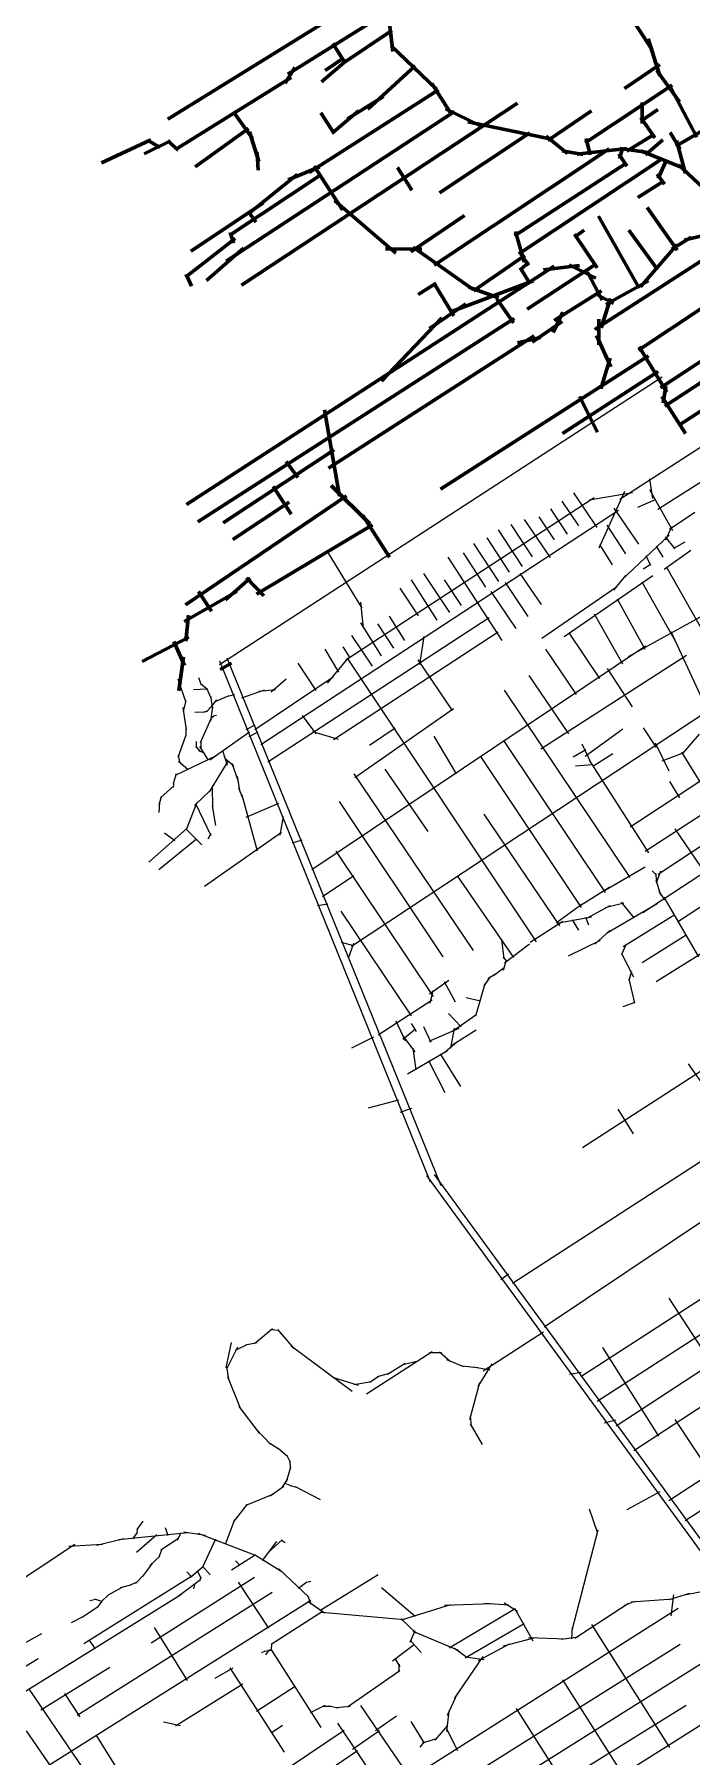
# Model space of a CAD drawing. Header units: inches. Extents: x 723419 to 759401, y 6910722 to 6968430.
# Drawn here: x 731647 to 733260, y 6948636 to 6952862 of the extents above; entities that cross this region are included whole.
import ezdxf

# ---------------------------------------------------------------- set-up
doc = ezdxf.new("R2010")
doc.units = ezdxf.units.IN
doc.header["$MEASUREMENT"] = 0
doc.layers.add('Linhas Axiais - Biguacu', color=4, linetype='Continuous', lineweight=60)
doc.layers.add('Linhas Axiais - Sao Jose', color=5, linetype='Continuous', lineweight=60)

msp = doc.modelspace()

# ---------------------------------------------------------------- linework, layer by layer
at = {"layer": 'Linhas Axiais - Biguacu'}
for p, q in [((731974.8, 6952654), (732472.1, 6952963)), ((732521, 6952921.8), (732269, 6952764.6)), ((732512.3, 6952944.4), (732527, 6952820.6)), ((732523.8, 6952872.2), (732402, 6952789.6)), ((733119.3, 6952892.1), (733163, 6952824)), ((732379.7, 6952840), (732410.7, 6952791.2)), ((732521.4, 6952835.2), (732633.7, 6952728.1)), ((733153.1, 6952851.1), (733181.5, 6952760.5)), ((732351.2, 6952746), (732413.1, 6952798.3)), ((732360.7, 6952773.7), (732406.7, 6952805.1)), ((732581.6, 6952785.2), (732465.2, 6952678.7)), ((733095.5, 6952729.4), (733181.5, 6952788.3)), ((731993.2, 6952579.6), (732276.9, 6952756.6)), ((732262, 6952742.4), (732285.9, 6952781.4)), ((733174.2, 6952773.8), (733230, 6952697.1)), ((732638.9, 6952725.8), (732321.4, 6952523.4)), ((732415.5, 6952654.9), (732503.9, 6952709.8)), ((732622.6, 6952741.6), (732667.9, 6952669.4)), ((732998.3, 6952595.8), (733211.9, 6952737.3)), ((733272.8, 6952609.7), (733209.3, 6952730.7)), ((732678.2, 6952673.4), (732117.8, 6952305.9)), ((732134.4, 6952672.9), (732182.3, 6952606.4)), ((732155.5, 6952247.1), (732832.2, 6952693.2)), ((732350.1, 6952669.8), (732382.5, 6952618.9)), ((732377.5, 6952619.5), (732442.3, 6952674.7)), ((732740.5, 6952638.4), (732656, 6952679.7)), ((733013.9, 6952674.6), (732906.8, 6952601.5)), ((733135.3, 6952649.5), (733177, 6952677.6)), ((733135.3, 6952658.1), (733169.4, 6952608.5)), ((733138.6, 6952695.5), (733138.9, 6952643.3)), ((732041.8, 6952537), (732172.4, 6952630.9)), ((732174.7, 6952623.3), (732197.9, 6952550.5)), ((732640.9, 6952473.4), (732863.1, 6952621)), ((732919.9, 6952604.3), (732711.1, 6952647.5)), ((733100.6, 6952575.8), (733168.7, 6952617.8)), ((733207.2, 6952621.8), (733232.2, 6952580.5)), ((733221.1, 6952587.7), (733301.3, 6952634.5)), ((731811.6, 6952546.9), (731933, 6952603.8)), ((731916.4, 6952569.4), (731980.6, 6952600.8)), ((731955.5, 6952584.6), (731924.7, 6952602.5)), ((732000.1, 6952578.3), (731974.6, 6952601.1)), ((733057.6, 6952581.7), (732628.2, 6952296)), ((732903.2, 6952612.6), (732954.9, 6952569.8)), ((732942.6, 6952576.2), (732993.4, 6952567.5)), ((732978.6, 6952568.5), (733101.3, 6952581.9)), ((733010.9, 6952566.7), (733000.9, 6952606.4)), ((733091.4, 6952584.4), (733083.1, 6952557.6)), ((733083.8, 6952582.5), (733148.3, 6952573.2)), ((733135.4, 6952576.4), (733238.1, 6952534.9)), ((733189.2, 6952603.2), (733146.9, 6952566.9)), ((733244.9, 6952521), (733222.7, 6952601.9)), ((732195.9, 6952528.7), (732193.3, 6952572)), ((732269.8, 6952505.1), (732346.4, 6952537.6)), ((732333.7, 6952538.8), (732403.5, 6952431.3)), ((732538.1, 6952535.3), (732573.4, 6952480.1)), ((733101.2, 6952547.3), (732825.1, 6952368.1)), ((732835.7, 6952324.1), (733188.6, 6952557.3)), ((733081.4, 6952568.8), (733100.6, 6952539.1)), ((733198.1, 6952554), (733178, 6952508.6)), ((733228.8, 6952541.2), (733321.6, 6952454.4)), ((732126.5, 6952369.4), (732350.3, 6952517.4)), ((732292, 6952518.6), (732177.7, 6952425.7)), ((733127.7, 6952462), (733192.9, 6952502.7)), ((733175.7, 6952519.2), (733193.2, 6952494.4)), ((732030.5, 6952330.5), (732209.5, 6952448.7)), ((732383.3, 6952454.3), (732533.7, 6952325.3)), ((732171.4, 6952428.5), (732190.4, 6952401.1)), ((732702.8, 6952418.2), (732571, 6952328.5)), ((733031, 6952416), (733131.5, 6952239.8)), ((733129.5, 6952087.3), (733612.1, 6952407.5)), ((733151.1, 6952437.7), (733224.1, 6952332.4)), ((732127.7, 6952376.1), (732136, 6952349.5)), ((732849.2, 6952303.6), (732827.7, 6952378.7)), ((732972.3, 6952364.7), (732996.6, 6952381.6)), ((732972.8, 6952371.6), (733027.8, 6952289)), ((733106.1, 6952382.2), (733176, 6952285.3)), ((733211.2, 6952335.1), (733258.8, 6952364.5)), ((733241.5, 6952357.5), (733344.7, 6952382.6)), ((732140, 6952361.4), (732017.8, 6952266.2)), ((732069.4, 6952258.6), (732159.8, 6952338)), ((732508.7, 6952336), (732598, 6952334.8)), ((732576.6, 6952340), (732723.8, 6952236)), ((732859.8, 6952295.3), (732841.3, 6952322.8)), ((733022.4, 6952138), (733347, 6952347.1)), ((733134.6, 6952242.4), (733224.3, 6952346.3)), ((732019.9, 6951708.7), (732922.4, 6952293.7)), ((732724.6, 6952233.2), (732850.4, 6952319.4)), ((732838, 6952283.4), (732860.8, 6952303.3)), ((732839.3, 6952289), (732863.8, 6952250.3)), ((732856.4, 6952187.6), (733025, 6952298.7)), ((732896.2, 6952284.4), (732984.8, 6952295.3)), ((732959.7, 6952296.6), (733024.5, 6952264.2)), ((733004.7, 6952279.1), (733040.4, 6952210)), ((732032.8, 6952244), (732019.4, 6952274.1)), ((732588.5, 6952223.7), (732633.3, 6952251.5)), ((732627.8, 6952250.7), (732676.2, 6952171.7)), ((732673, 6952182.8), (732871, 6952257.1)), ((732713.1, 6952241.6), (732786.1, 6952215.8)), ((733153.8, 6952257.3), (733049.3, 6952199.4)), ((732617, 6952140.4), (732705.6, 6952200.7)), ((732781.6, 6952213.4), (732822.6, 6952154.5)), ((733038.4, 6952232.8), (732922.5, 6952159.8)), ((733029.1, 6952223.2), (733067.8, 6952201.7)), ((733060.6, 6952213.9), (733037.9, 6952142.5)), ((732047.7, 6951665.8), (732824.6, 6952165.1)), ((732498.8, 6952011.4), (732647.2, 6952166.6)), ((732868.6, 6952106.9), (732942.6, 6952157.7)), ((732943.7, 6952180.4), (732919.9, 6952130.7)), ((733032.6, 6952100.7), (733032.1, 6952163.6)), ((733183.3, 6951995.1), (733439.4, 6952163.4)), ((732368.4, 6951797.6), (732873.3, 6952122.2)), ((732832.6, 6952105.3), (732888.7, 6952118)), ((733061.7, 6952046.7), (733026.2, 6952123.4)), ((733194.1, 6951949.9), (733455.2, 6952121.3)), ((733153.7, 6952073.6), (732643.7, 6951746.6)), ((733037.3, 6951992.7), (733060.1, 6952067.8)), ((733131.4, 6952095.7), (733199.2, 6951984.6)), ((733227.4, 6951902.2), (733483, 6952068.1)), ((733177.5, 6952035.1), (732943.3, 6951883.1)), ((733190.2, 6951957.6), (733196.8, 6951998.9)), ((732358.8, 6951940.5), (732396, 6951728.9)), ((732984.6, 6951973.6), (733029.1, 6951886.3)), ((733244.9, 6951883.2), (733186.9, 6951973.7)), ((732110.4, 6951663.4), (732382.6, 6951842.8)), ((732265.2, 6951813.7), (732293.6, 6951774.7)), ((732413, 6951729.6), (732017.5, 6951462.6)), ((732276.8, 6951685.1), (732232.8, 6951752.9)), ((732469.9, 6951661.3), (732375.4, 6951754.9)), ((732134.2, 6951622.3), (732272.5, 6951714.2)), ((732191.7, 6951488.7), (732476.5, 6951658.9)), ((732518.2, 6951579.2), (732453.2, 6951681.8)), ((732176.6, 6951527.9), (732116, 6951475)), ((732167.2, 6951528.4), (732210.2, 6951484.8)), ((732014.4, 6951421.3), (732143.4, 6951494.7)), ((732049.5, 6951495.3), (732081.9, 6951447.1)), ((732019, 6951373.6), (732025, 6951437.1)), ((731911.3, 6951323), (732026.1, 6951382.8)), ((731989.1, 6951372.2), (732015, 6951313.5)), ((732012.9, 6951334.6), (732001.7, 6951251.5)), ((732103.1, 6951303.7), (732130.9, 6951318.9))]:
    msp.add_line(p, q, dxfattribs=at)
at = {"layer": 'Linhas Axiais - Sao Jose', "lineweight": 0}
for p, q in [((732101.4, 6951315.7), (733187.6, 6952021.7)), ((733033.2, 6951602.6), (733095.9, 6951741.6)), ((732202.9, 6951119.6), (733080.1, 6951694.4)), ((733130.7, 6951611.4), (733070, 6951699.9)), ((733098.6, 6951587.7), (733052.3, 6951657.6)), ((733065.8, 6951560.2), (733034.4, 6951610.3)), ((732451.3, 6951454.1), (732368, 6951590.6)), ((732795.2, 6951375), (732662.5, 6951579.6)), ((732891.1, 6951462.8), (732838.9, 6951539.4)), ((732829.1, 6951404.4), (732767.8, 6951495.2)), ((732859, 6951433.9), (732803.3, 6951516.8)), ((732220.1, 6951077.3), (732762.7, 6951431.4)), ((732381.4, 6951131.6), (732785.3, 6951395.8)), ((732592.6, 6951315.8), (732603.2, 6951384.9)), ((732618.7, 6950045.2), (732101.9, 6951324.4)), ((732644.9, 6950036.9), (732120.2, 6951331.2)), ((732673.1, 6951202.8), (732589.1, 6951327.4)), ((732304.1, 6951190.5), (732338, 6951145.7)), ((732433.6, 6951038.8), (732675.2, 6951208.1)), ((732166.7, 6951156.2), (732189, 6951168.1)), ((732174.2, 6951139), (732196.1, 6951150.4)), ((732329.2, 6951151.3), (732392.3, 6951133)), ((732469.7, 6951117.9), (732532.1, 6951160.2)), ((733204.5, 6951054.4), (733171, 6951123.2)), ((732280.2, 6950878.2), (732304.3, 6950885.7)), ((732367.3, 6950727.6), (732342, 6950723.6)), ((732431.3, 6950625.7), (732400.4, 6950633.8)), ((732429.9, 6950631.1), (732417.2, 6950594.1)), ((732571.7, 6950434.7), (732583.9, 6950415.4)), ((733574.9, 6950285.8), (732820, 6949796.5)), ((733078.6, 6950224.9), (733116.3, 6950163.8)), ((732987.7, 6949568.6), (733572.4, 6949947)), ((733028.4, 6949508.3), (733612.6, 6949886.6)), ((733074.5, 6949448), (733653.9, 6949826.9)), ((732810.6, 6949819.9), (732791.6, 6949805.8)), ((733117.9, 6949387.1), (733693.6, 6949763.9)), ((733432.2, 6949410.4), (733204.6, 6949761.2)), ((732186.9, 6949649.3), (732231, 6949686.3)), ((732226.9, 6949684.3), (732246.6, 6949682.1)), ((732243.2, 6949683.8), (732283.8, 6949637.6)), ((732140.9, 6949633.1), (732170.4, 6949648.2)), ((732165.3, 6949646.5), (732193.5, 6949652.2)), ((732277.5, 6949643.7), (732426.8, 6949532.9)), ((732462, 6949526.4), (732623.3, 6949630.3)), ((732616.5, 6949627.9), (732646.3, 6949627.2)), ((733179.2, 6949422.6), (733042.2, 6949640.1)), ((732488.6, 6949568.3), (732518.8, 6949577.2)), ((732513.6, 6949574.6), (732557.1, 6949601.1)), ((732551.3, 6949598.2), (732588.9, 6949606.8)), ((732959.9, 6949574.1), (732988.6, 6949579)), ((732378.4, 6949567.1), (732441.5, 6949547)), ((732431.3, 6949548.9), (732474.5, 6949556.6)), ((732470.1, 6949555), (732493.3, 6949570.1)), ((733045, 6949455), (733073.7, 6949462.5)), ((733309.4, 6949327.3), (733219.5, 6949463.3)), ((731933.7, 6948915.2), (732186.8, 6949076.2)), ((731751.6, 6948737.5), (732230.5, 6949039.6)), ((732222.1, 6948950.9), (732148, 6949063.8)), ((731941.2, 6948952.7), (732021.5, 6948822.6)), ((731662.5, 6948750.7), (731832.4, 6948855.3)), ((731720.7, 6948790.4), (731758.6, 6948733.5))]:
    msp.add_line(p, q, dxfattribs=at)
at = {"layer": 'Linhas Axiais - Sao Jose', "linetype": 'Continuous', "lineweight": 25}
for p, q in [((733084, 6951721.5), (733537.6, 6952015.2)), ((733177.1, 6951696.8), (733361.9, 6951814.3)), ((733156.7, 6951771.4), (733164, 6951723.3)), ((732970, 6951737.4), (733027.2, 6951652.4)), ((733008.4, 6951720.1), (733115, 6951737.7)), ((733156.3, 6951745.5), (733212.7, 6951645)), ((733020.5, 6951724.9), (732411.5, 6951326.9)), ((732913.7, 6951697.8), (732954.2, 6951635.6)), ((732941.3, 6951716.4), (732982.2, 6951655.9)), ((733170.8, 6951720), (733127, 6951701.4)), ((733268.1, 6951689.1), (733205.3, 6951647.2)), ((732784.8, 6951646.1), (732844.3, 6951556.3)), ((732816.3, 6951659.5), (732868.8, 6951579.9)), ((732849.2, 6951671.8), (732912.5, 6951578.4)), ((732885.1, 6951678.2), (732922.9, 6951621.5)), ((733104.8, 6951335.5), (733706.5, 6951667.2)), ((733210.8, 6951653.4), (733196.2, 6951620.8)), ((732724.8, 6951612.8), (732786, 6951519.5)), ((732757.5, 6951627.1), (732812.4, 6951542.3)), ((733204.5, 6951633.3), (733086.8, 6951522.4)), ((733172.8, 6951606.3), (733189, 6951579.5)), ((733194.7, 6951629.3), (733218.6, 6951599.9)), ((733243.2, 6951616.4), (733215.2, 6951600.6)), ((732699.5, 6951589.8), (732754.1, 6951505.8)), ((733160.1, 6951561.5), (733141.4, 6951549.7)), ((733147.4, 6951583.5), (733159, 6951560)), ((733258.2, 6951595.4), (733192.6, 6951548.8)), ((732425.5, 6950624.4), (733778.4, 6951519.6)), ((732571.4, 6951523.9), (732634.4, 6951425)), ((732601.6, 6951539.1), (732665.7, 6951443.4)), ((732652.4, 6951523.6), (732694.6, 6951460.8)), ((733164.9, 6951533.3), (732947.2, 6951383.6)), ((733097.7, 6951534.2), (733067.9, 6951498.5)), ((733138.1, 6951519.2), (733220.7, 6951372.4)), ((733198, 6951555.2), (733336.4, 6951310.9)), ((732544, 6951503.6), (732589, 6951435.1)), ((733075.4, 6951505.7), (732892.4, 6951380)), ((733077.4, 6951476.9), (733145.3, 6951353.9)), ((733983.4, 6951489.4), (733109, 6950917.1)), ((732447, 6951469.3), (732454.1, 6951405.1)), ((732517.9, 6951434.5), (732555, 6951374.5)), ((733021, 6951440.5), (733090.6, 6951317.4)), ((732499.1, 6951337.4), (732448.2, 6951418)), ((732489, 6951415.7), (732528.4, 6951356.1)), ((732958.2, 6951393.7), (733033.6, 6951281.5)), ((733209.2, 6951397), (733295.4, 6951210)), ((732327.7, 6950812.9), (733146.9, 6951362)), ((732359.7, 6951353.4), (732393.3, 6951297.1)), ((732403.6, 6951359.2), (732421.1, 6951332)), ((732425.6, 6951387), (732476, 6951312.1)), ((732901.1, 6951353.7), (732976.5, 6951242.4)), ((732293.6, 6951319.2), (732337.5, 6951252.2)), ((732416.6, 6951331.2), (732365.1, 6951269.8)), ((732414.2, 6951331.3), (732878.8, 6950635.4)), ((733247.3, 6951337.7), (732890.2, 6951108.1)), ((733052.7, 6951306.1), (733114.3, 6951212.1)), ((732018.5, 6951224.4), (732000.1, 6951280.1)), ((732049.6, 6951284.3), (732056.5, 6951266.2)), ((732054.4, 6951269.7), (732071.4, 6951255.3)), ((732380.5, 6951285.2), (732187.6, 6951155.6)), ((732227.8, 6951248.6), (732264.5, 6951280.4)), ((732860, 6951289.3), (732957.5, 6951146.1)), ((733177.8, 6950801.5), (733896.6, 6951276.4)), ((732018.5, 6951227.1), (732012, 6951201.5)), ((732037.5, 6951254.7), (732070.5, 6951256.4)), ((732069.2, 6951258), (732081.1, 6951232.4)), ((732078.8, 6951238.3), (732084.2, 6951207.1)), ((732082.7, 6951213.7), (732094.8, 6951229)), ((732091, 6951225.2), (732125.2, 6951239.9)), ((732120.7, 6951238.1), (732138.9, 6951242.4)), ((732156.2, 6951234.3), (732211.9, 6951253.6)), ((732198.1, 6951250.7), (732238.9, 6951254.4)), ((732799.6, 6951252.6), (733108.6, 6950792.9)), ((733140, 6950707.4), (733931.9, 6951225.4)), ((733225.2, 6950684.2), (734053.3, 6951228)), ((732020.1, 6951155.3), (732011.7, 6951210.4)), ((732066.4, 6951199.2), (732040.4, 6951198.5)), ((732054.5, 6951124.5), (732081, 6951183.4)), ((732071.8, 6951201.4), (732063, 6951198.9)), ((732079.1, 6951210.8), (732069.1, 6951199.4)), ((732084.1, 6951213.5), (732077.1, 6951209.2)), ((732079.3, 6951183.1), (732088.2, 6951190.8)), ((732084, 6951212.3), (732079.4, 6951177.1)), ((732086.4, 6951189.7), (732093.8, 6951191.7)), ((733145.7, 6950858), (733671.9, 6951199.9)), ((731999.9, 6951088.4), (732019.8, 6951143.3)), ((732019.1, 6951140), (732019.5, 6951165.7)), ((732175, 6951149.6), (732077.3, 6951081.5)), ((732627.1, 6951140), (732682.4, 6951047.9)), ((732999, 6951091.1), (733091.1, 6951158.3)), ((733141, 6951160.7), (733172.7, 6951112)), ((733238.5, 6951097.7), (733279.4, 6951145.2)), ((732042.9, 6951114.4), (732052.7, 6951103)), ((732044.1, 6951126.9), (732043.7, 6951111.4)), ((732050, 6951104.5), (732064, 6951098.8)), ((732074.4, 6951081.3), (732052.7, 6951115.1)), ((732055.2, 6951128.3), (732055.2, 6951108.4)), ((732108.5, 6951105.3), (732120.1, 6951069)), ((732798, 6951129.5), (733047.8, 6950756.8)), ((732969.1, 6951089.7), (733000.2, 6951107)), ((732990.7, 6951121.3), (733014, 6951071.4)), ((733066.5, 6951097), (733017.1, 6951066)), ((733187.6, 6951079.7), (733241.5, 6951099.9)), ((733234.8, 6951101.2), (733282.4, 6951024.2)), ((732094.3, 6951092.4), (731992.4, 6951043.6)), ((731999.4, 6951092.9), (732003.5, 6951073.9)), ((732024.2, 6951057.4), (732000.3, 6951078)), ((732121.1, 6951076.9), (732076, 6951003.4)), ((732114.1, 6951086.4), (732136.3, 6951067.2)), ((732131.5, 6951073.7), (732147.3, 6951029.3)), ((732507.2, 6951059), (732612.3, 6950906.1)), ((732741.9, 6951089.8), (732989, 6950719.5)), ((732975, 6951067.4), (733016.9, 6951070.4)), ((733008.3, 6951081.5), (733153.7, 6950854)), ((731989.4, 6951018), (731956.1, 6950988.5)), ((731989, 6951030.2), (731987.6, 6951014.5)), ((731995.1, 6951047.5), (731987.9, 6951022.7)), ((732083.3, 6951019), (732083.7, 6950962)), ((732144.4, 6951041.1), (732150.9, 6951002.3)), ((732147.8, 6951013.6), (732159.7, 6950985)), ((732431.1, 6951047.3), (732723.9, 6950614.1)), ((733205.3, 6951029), (733230.2, 6950989)), ((731959.3, 6950992.5), (731952.3, 6950972.3)), ((731953.8, 6950978.4), (731952.5, 6950952.8)), ((732045.4, 6950977.5), (732019.1, 6950909.9)), ((732078.5, 6951006.5), (732039.8, 6950969.8)), ((732042.7, 6950974.9), (732080, 6950896.7)), ((732083.1, 6950969), (732091.5, 6950920.9)), ((732156.3, 6950995.9), (732193.6, 6950858.8)), ((732246.1, 6950975.2), (732166, 6950940.4)), ((732394.7, 6950979.8), (732649.2, 6950598.6)), ((732250, 6950897.3), (732258.6, 6950943)), ((732750.1, 6950948.6), (732935.8, 6950674.4)), ((732021.3, 6950913.1), (731927.7, 6950830.8)), ((732044.5, 6950887.3), (731952.4, 6950812.3)), ((731965.9, 6950902.8), (731992, 6950884)), ((732018.5, 6950912.7), (732058, 6950873.1)), ((732064.2, 6950772.1), (732253.1, 6950904.4)), ((732080, 6950900.9), (732073, 6950887)), ((733219.1, 6950913), (733333.9, 6950743.6)), ((732387.1, 6950858.2), (732625.7, 6950500.9)), ((733040.4, 6950758.3), (733146, 6950819.1)), ((733163.4, 6950809.4), (733174, 6950799)), ((733171.5, 6950803.6), (733174.7, 6950778.1)), ((733183.7, 6950808.4), (733173.1, 6950779.6)), ((732431.3, 6950797.4), (732353.7, 6950746.1)), ((732684.2, 6950797.5), (732822.5, 6950596.7)), ((733059.6, 6950769.7), (732979.8, 6950719.4)), ((733172.4, 6950787.6), (733183.3, 6950750.9)), ((733179.4, 6950759), (733193.3, 6950738.6)), ((732991.5, 6950727.4), (732928.1, 6950681.8)), ((733002.8, 6950693.1), (733060.3, 6950724.9)), ((733047.4, 6950719.8), (733093.4, 6950731.1)), ((733050.9, 6950656.6), (733175.1, 6950729.5)), ((733086.7, 6950733), (733118.4, 6950694.1)), ((733191.8, 6950744.6), (733276.8, 6950598.5)), ((732398.9, 6950710.6), (732571.3, 6950453.8)), ((732944.1, 6950685.4), (732863.7, 6950633.8)), ((732929, 6950680.8), (733014.1, 6950696.9)), ((732966.7, 6950689.6), (732982.5, 6950663.9)), ((732999.3, 6950695.8), (733007.2, 6950677)), ((733218.8, 6950701.9), (733092, 6950622.8)), ((732793.2, 6950641.4), (732799.3, 6950593.6)), ((732801, 6950583.8), (732861.9, 6950630.8)), ((732957.7, 6950601.2), (733036.2, 6950639.4)), ((733059.9, 6950663.8), (733022.6, 6950629.3)), ((733138.6, 6950584.3), (733246.9, 6950652.9)), ((732797.2, 6950598.3), (732806.4, 6950586.3)), ((732803.8, 6950587.6), (732797.2, 6950565.2)), ((733099.5, 6950629.3), (733087.6, 6950603.9)), ((733087.6, 6950606.5), (733117.2, 6950549.8)), ((733172.7, 6950537.8), (733301.1, 6950618.2)), ((732765.4, 6950549.1), (732749.8, 6950527)), ((732782.5, 6950558.7), (732759.4, 6950544.3)), ((732800, 6950571.8), (732773.4, 6950552.2)), ((733112.4, 6950562.7), (733105.6, 6950540.8)), ((732616.4, 6950507.7), (732664, 6950541.4)), ((732624.6, 6950516.3), (732617.3, 6950484.8)), ((732652.4, 6950537.7), (732679.9, 6950488.5)), ((732752.7, 6950532.6), (732729.2, 6950453.1)), ((733106.2, 6950544.3), (733119.8, 6950484.9)), ((732490.3, 6950407.5), (732623.1, 6950492.9)), ((732741.8, 6950489.4), (732706.7, 6950498.1)), ((733091.7, 6950476.3), (733121.3, 6950487.3)), ((732534.2, 6950441.3), (732557, 6950392.2)), ((732582.6, 6950421), (732551.4, 6950395.8)), ((732601.8, 6950427.4), (732619.5, 6950389)), ((732615.9, 6950391.2), (732689.8, 6950423.6)), ((732663.1, 6950459.4), (732694.3, 6950426.6)), ((732677.4, 6950423.1), (732668.2, 6950374)), ((732730.5, 6950455.5), (732673.2, 6950415)), ((732674, 6950383), (732731.3, 6950419.5)), ((732992.5, 6950131), (733462.1, 6950434.8)), ((732479.2, 6950401.7), (732425.2, 6950374.7)), ((732550, 6950405.1), (732580.7, 6950365.4)), ((732654.5, 6950364.6), (732683.9, 6950390)), ((732562.5, 6950311.6), (732660.5, 6950368.8)), ((732575.7, 6950374.1), (732583.4, 6950321)), ((732614, 6950344), (732654.5, 6950265.4)), ((732642.5, 6950360.7), (732693, 6950280)), ((733251.3, 6950336.1), (733292.7, 6950277.8)), ((732467.3, 6950228.1), (732541.4, 6950247.5)), ((732572.3, 6950226.5), (732544, 6950216.3)), ((732609.3, 6950062.3), (734796.7, 6947058.9)), ((732628.4, 6950064.6), (734813.6, 6947066.9)), ((733310.8, 6949966.2), (732898, 6949689.5)), ((734321.4, 6949989.8), (733204.1, 6949263.8)), ((734302.9, 6949896.1), (733243.8, 6949214.1)), ((732896.2, 6949677.4), (732748.2, 6949582)), ((732117.9, 6949589.7), (732130.9, 6949651.8)), ((732145.6, 6949640.7), (732118.4, 6949586.6)), ((732667.1, 6949605.1), (732641.1, 6949628.7)), ((732118.3, 6949593.2), (732123.6, 6949562.4)), ((732701.1, 6949592.4), (732659.2, 6949609.7)), ((732734.9, 6949590.3), (732695.3, 6949594.1)), ((732764.6, 6949584.2), (732724.7, 6949591.4)), ((732769.2, 6949599.7), (732735.6, 6949544.1)), ((732153.7, 6949488.1), (732121.5, 6949568.1)), ((732739.7, 6949553.5), (732714.6, 6949462.4)), ((732199.2, 6949430), (732149.4, 6949495.2)), ((732716.1, 6949472.1), (732719, 6949445.9)), ((732716.8, 6949452.8), (732745.8, 6949401.8)), ((732227.6, 6949401.8), (732190.4, 6949440.3)), ((732252, 6949387.1), (732222.3, 6949405.7)), ((732269.2, 6949371.5), (732245.1, 6949392)), ((732275.7, 6949357.8), (732266.1, 6949375.3)), ((732275.6, 6949341), (732274.8, 6949362)), ((732265.4, 6949310.2), (732276.7, 6949346.8)), ((732166.5, 6949252.6), (732234.2, 6949280.4)), ((732225.4, 6949276), (732259.5, 6949299.7)), ((732255.3, 6949296.2), (732269.2, 6949317.7)), ((732261.9, 6949307.3), (732278.2, 6949300.2)), ((732274.6, 6949301.3), (732290.4, 6949297.1)), ((732286.6, 6949298.8), (732348.2, 6949266.7)), ((733102.1, 6949242.5), (733182.9, 6949286.6)), ((732135.7, 6949211.6), (732170.2, 6949255.3)), ((733029.1, 6949185.6), (733008.9, 6949243.4)), ((731900.2, 6949196.1), (731897.3, 6949181.5)), ((731913.1, 6949213.7), (731898.6, 6949192.8)), ((731967.8, 6949198.3), (731974.7, 6949178.6)), ((732115.6, 6949157.1), (732139.1, 6949217.8)), ((731746.6, 6949156.5), (731283, 6948849.5)), ((731813.9, 6949156.1), (731731.6, 6949151.5)), ((731866.8, 6949170.2), (731800.1, 6949153.7)), ((732023.2, 6949185.3), (731853, 6949168)), ((731899.1, 6949186.1), (731887.8, 6949170)), ((731897.4, 6949137.4), (731947.5, 6949181.1)), ((732000.8, 6949171.4), (731956.9, 6949142.2)), ((732006.2, 6949185.2), (731997.7, 6949166.6)), ((732067, 6949178.3), (732013.6, 6949186.5)), ((732192, 6949128.8), (732049.2, 6949183.6)), ((732091.1, 6949169.6), (732059.1, 6949099.2)), ((732241.3, 6949163.4), (732206.2, 6949116.9)), ((732255.1, 6949167.6), (732220.4, 6949136.7)), ((732262.4, 6949160.8), (732252.9, 6949167.3)), ((733029.8, 6949191.8), (732965.9, 6948945.1)), ((731935.8, 6949110.1), (731911.5, 6949077)), ((731954.4, 6949127.7), (731930.5, 6949104.5)), ((731959.7, 6949145.2), (731952.4, 6949125.1)), ((732130.6, 6949094.1), (732188.8, 6949131)), ((732140.4, 6949115.9), (732151, 6949105.4)), ((732254.6, 6949089.5), (732186.8, 6949130.9)), ((732037.4, 6949081.3), (731768.3, 6948912.9)), ((731916.4, 6949082.8), (731895.2, 6949060.8)), ((732054.4, 6949069.5), (731999.7, 6949028.4)), ((732020.8, 6949089.5), (732032.9, 6949077)), ((732061.8, 6949102.4), (732029.9, 6949075.7)), ((732047, 6949090.8), (732055.4, 6949073.7)), ((732055.4, 6949076.2), (732052.1, 6949066.6)), ((732059.5, 6949103.6), (732078.1, 6949081.8)), ((732320.6, 6949026.8), (732246.6, 6949096.6)), ((732490.9, 6949082), (732347.7, 6948993.2)), ((732007.6, 6949033.8), (731557.1, 6948753.9)), ((731829.5, 6949033.3), (731810.5, 6949015.7)), ((731863.1, 6949051.9), (731826.7, 6949031.3)), ((731885, 6949057.4), (731858.4, 6949050.3)), ((731898.7, 6949063.7), (731881.8, 6949056.2)), ((732041, 6949060.6), (732037.1, 6949047.3)), ((732315.5, 6949063.6), (732295.3, 6949048.7)), ((732325.3, 6949065.4), (732312.7, 6949062.4)), ((732318, 6949030), (732326.4, 6949009.1)), ((732498.7, 6949051.1), (732581.8, 6948980.9)), ((733254.6, 6949035.9), (733203.6, 6949020.3)), ((733215.6, 6949032.9), (733209.3, 6948981)), ((733242.6, 6949032.7), (733370, 6949058.2)), ((732325.3, 6949018.9), (731682.2, 6948614.4)), ((731802.1, 6949003), (731764, 6948977.3)), ((731783.1, 6949018.7), (731797.7, 6949022.1)), ((731812.6, 6949016.5), (731795, 6949022.4)), ((731812.1, 6949017.5), (731800.6, 6949001.6)), ((732227.9, 6948912), (732355.8, 6948993.3)), ((732358.6, 6948988.2), (732318.3, 6949016.7)), ((732352.3, 6948990.3), (732554.5, 6948972)), ((733226.6, 6948999.7), (732484.3, 6948528.6)), ((732667.9, 6949008.4), (732547.1, 6948970.7)), ((732769.7, 6949011.1), (732653.2, 6949006.3)), ((732826.5, 6948998.2), (732664.9, 6948901.7)), ((732810.5, 6949007.5), (732752.2, 6949011.5)), ((732832.8, 6948991.9), (732799.8, 6949012.1)), ((732871.4, 6948918.9), (732826.2, 6948999.6)), ((733105, 6949011.6), (732973.2, 6948925.7)), ((733119.7, 6949016.9), (733095.6, 6949006.7)), ((733214.8, 6949022), (733111.9, 6949015)), ((731767.8, 6948979.5), (731737, 6948964.4)), ((733422, 6948950.6), (732374.1, 6948293.6)), ((732547, 6948974), (732583.8, 6948938.8)), ((732580.8, 6948944.9), (732568.3, 6948915.6)), ((732575.8, 6948943.9), (732686.6, 6948896.8)), ((732849.2, 6948961.4), (732704.5, 6948877.6)), ((732966, 6948925.3), (732967.3, 6948952.8)), ((733014.2, 6948959.8), (733205.8, 6948658.6)), ((731664.4, 6948937), (731616.7, 6948910.8)), ((731780.5, 6948922.1), (731795.8, 6948900.4)), ((732210.6, 6948894.4), (732229.1, 6948897.3)), ((732214.8, 6948885.8), (732224.5, 6948898.7)), ((732229.4, 6948914.1), (732226.9, 6948896)), ((732227, 6948899.3), (732349.7, 6948707.1)), ((732525.8, 6948871.3), (732580, 6948911.7)), ((732595.9, 6948891), (732569.2, 6948922)), ((732677.9, 6948564.4), (733231.9, 6948911.6)), ((732678, 6948902.2), (732708, 6948879.6)), ((732737, 6948872), (732812.8, 6948912.9)), ((732798.3, 6948907.6), (732873.1, 6948927.7)), ((732951.8, 6948923.9), (732859.9, 6948927.2)), ((732981.4, 6948928.8), (732939.8, 6948923.6)), ((731576.1, 6948827.3), (731656.5, 6948877)), ((732205, 6948891.5), (732212.6, 6948894.9)), ((732544.9, 6948856), (732532.1, 6948877)), ((732541.5, 6948843.7), (732542.9, 6948862.5)), ((732747.5, 6948881.5), (732676.9, 6948778.6)), ((732705.2, 6948880.6), (732750.8, 6948873.9)), ((732158.3, 6948813.9), (731993.2, 6948710.7)), ((732134, 6948853.1), (732089.8, 6948827.8)), ((732126.6, 6948853.6), (732260, 6948646.5)), ((732415.6, 6948758.2), (732544.2, 6948847)), ((733495.9, 6948848), (732634.9, 6948305.2)), ((732943, 6948824.4), (733163.1, 6948477.8)), ((731632.2, 6948803.3), (731875.7, 6948446.2)), ((732287, 6948807.8), (732191.8, 6948746.9)), ((732684.4, 6948789.8), (732660.2, 6948736.4)), ((732324.3, 6948743.9), (732360.8, 6948762.2)), ((732354.6, 6948759.9), (732376.5, 6948759.7)), ((732368.9, 6948760.2), (732392.6, 6948755.8)), ((732387.2, 6948756.2), (732422, 6948759.8)), ((733246.9, 6948761.6), (732408.4, 6948241.7)), ((732447.3, 6948761), (732574.2, 6948575.5)), ((732535.5, 6948734.8), (732484.2, 6948699.2)), ((732664, 6948748.2), (732658.1, 6948697.4)), ((732829.4, 6948753.8), (733070.9, 6948374)), ((731626.9, 6948698.8), (731870.4, 6948345.7)), ((731797.4, 6948689.5), (731926.2, 6948483.4)), ((732005.5, 6948711.2), (731964.1, 6948720.2)), ((732227.7, 6948694.4), (732256.1, 6948713.3)), ((732406.8, 6948699.9), (732232.1, 6948582.5)), ((732391, 6948717.7), (732495.5, 6948561.6)), ((732493.9, 6948699.2), (732427.5, 6948653.4)), ((732571.1, 6948722.3), (732603.3, 6948668.6)), ((732660.4, 6948712), (732629.8, 6948676.6)), ((732658.1, 6948704.3), (732685.2, 6948650.5)), ((732439.9, 6948650), (732262.9, 6948529.7)), ((732603.6, 6948672.2), (732592.5, 6948659)), ((732633.5, 6948679.4), (732598.3, 6948668.6))]:
    msp.add_line(p, q, dxfattribs=at)

doc.saveas('drawing.dxf')
